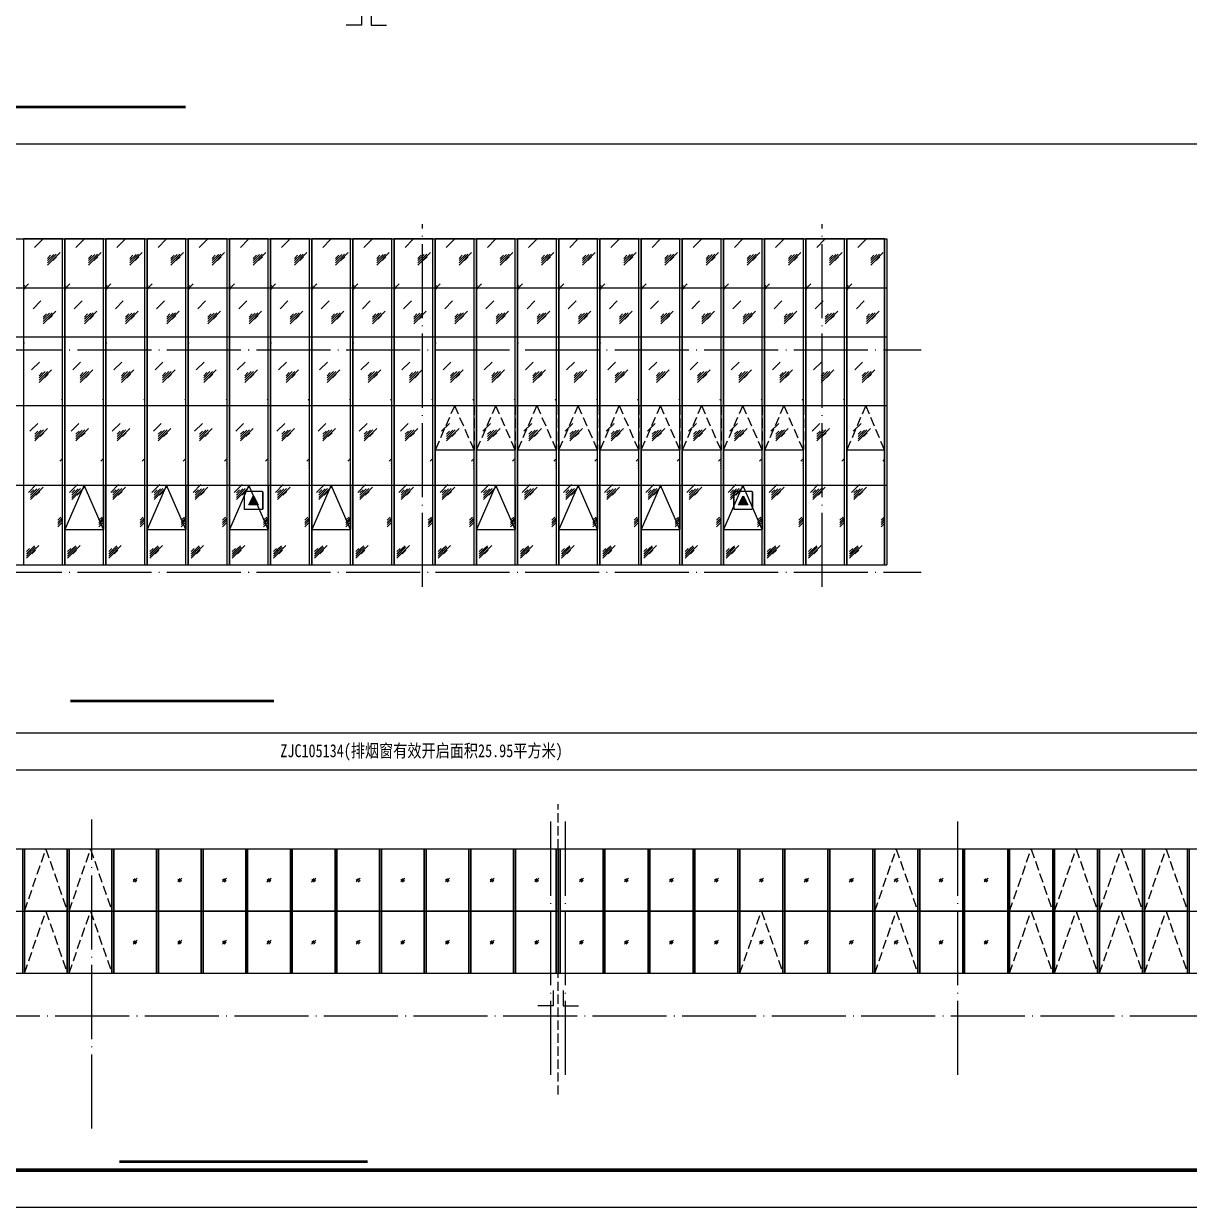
# Model space of a CAD drawing. Extents: x 6843040 to 15500510, y -6507076 to -4940511.
# Drawn here: x 7842275 to 7873773, y -6295105 to -6263137 of the extents above; entities that cross this region are included whole.
import ezdxf

# ---------------------------------------------------------------- set-up
doc = ezdxf.new("R2010")
doc.units = 0
doc.header["$LTSCALE"] = 1000
doc.header["$MEASUREMENT"] = 0
doc.linetypes.add('DASH', pattern=[0.35, 0.25, -0.1])
doc.linetypes.add('DOTE', pattern=[2.42, 2, -0.2, 0.02, -0.2])
for name, color, linetype in [('2-WALL-SOLID', 253, 'Continuous'), ('DIM_SYMB', 3, 'Continuous'), ('DOTE', 8, 'DOTE'), ('E_LINE_5', 8, 'Continuous'), ('E_LINE_6', 11, 'Continuous'), ('LT-开启扇', 8, 'Continuous'), ('LT-玻璃', 4, 'Continuous'), ('PUB_DIM', 3, 'Continuous'), ('PUB_HACTH', 8, 'Continuous'), ('PUB_HATCH', 8, 'Continuous'), ('PUB_TITLE', 4, 'Continuous'), ('TEXT', 7, 'Continuous'), ('WALL', 1, 'Continuous'), ('WINDOW', 4, 'Continuous')]:
    doc.layers.add(name, color=color, linetype=linetype)
doc.styles.add('-宋体', font='', dxfattribs={"width": 0.8})
doc.styles.get('-宋体').set_extended_font_data('SimSun')

# ---------------------------------------------------------------- blocks, each defined once
blk = doc.blocks.new('DSX')
at = {"layer": '2-WALL-SOLID'}
for p, q in [((503975789, 2501645805), (503975844, 2501645857)), ((503975790, 2501645829), (503975818, 2501645854)), ((503975813, 2501645805), (503975840, 2501645831))]:
    blk.add_line(p, q, dxfattribs=at)
blk = doc.blocks.new('消防救援标志')
at = {"layer": 'WALL'}
blk.add_hatch(color=256, dxfattribs=at).paths.add_polyline_path([(13378845, 1069457.5), (13377845, 1069457.5), (13378345, 1070457.5)])
for points in [[(13377445, 1070957.5), (13379245, 1070957.5, -0.41421356), (13379345, 1070857.5), (13379345, 1069057.5, -0.41421356), (13379245, 1068957.5), (13377445, 1068957.5, -0.41421356), (13377345, 1069057.5), (13377345, 1070857.5, -0.41421356)], [(13377445, 1070932.5), (13379245, 1070932.5, -0.41421356), (13379320, 1070857.5), (13379320, 1069057.5, -0.41421356), (13379245, 1068982.5), (13377445, 1068982.5, -0.41421356), (13377370, 1069057.5), (13377370, 1070857.5, -0.41421356)]]:
    blk.add_lwpolyline(points, format="xyb", close=True)
blk.add_lwpolyline([(13378845, 1069457.5), (13377845, 1069457.5), (13378345, 1070457.5)], close=True, dxfattribs=at)

msp = doc.modelspace()

# ---------------------------------------------------------------- hatches: boundary and pattern name
at = {"layer": 'PUB_HACTH'}
h = msp.add_hatch(dxfattribs=at)
h.set_pattern_fill('玻璃1', color=256, scale=150, style=0)
h.set_pattern_definition([(45, (35022.8, -24692.2), (-734.82537, 734.82537), [336, -864]), (45, (35166.8, -24632.2), (-734.82537, 734.82537), [144, -1056]), (45, (35022.8, -24632.2), (-734.82537, 734.82537), [240, -960]), (45, (35094.8, -24692.2), (806.10173, -806.10173), [300, -900]), (45, (35022.8, -24752.2), (-734.82537, 734.82537), [480, -720]), (45, (35022.8, -24572.2), (-734.82537, 734.82537), [120, -1080])])
h.paths.add_polyline_path([(7842275.5, -6277748.7), (7843322.7, -6277748.7), (7843322.7, -6268948.7), (7842275.5, -6268948.7)])
h = msp.add_hatch(dxfattribs=at)
h.set_pattern_fill('玻璃1', color=256, scale=150, style=0)
h.set_pattern_definition([(45, (36135.1, -24692.2), (-734.82537, 734.82537), [336, -864]), (45, (36279.1, -24632.2), (-734.82537, 734.82537), [144, -1056]), (45, (36135.1, -24632.2), (-734.82537, 734.82537), [240, -960]), (45, (36207.1, -24692.2), (806.10173, -806.10173), [300, -900]), (45, (36135.1, -24752.2), (-734.82537, 734.82537), [480, -720]), (45, (36135.1, -24572.2), (-734.82537, 734.82537), [120, -1080])])
h.paths.add_polyline_path([(7843387.7, -6277748.7), (7844435, -6277748.7), (7844435, -6268948.7), (7843387.7, -6268948.7)])
h = msp.add_hatch(dxfattribs=at)
h.set_pattern_fill('玻璃1', color=256, scale=150, style=0)
h.set_pattern_definition([(45, (37247.3, -24692.2), (-734.82537, 734.82537), [336, -864]), (45, (37391.3, -24632.2), (-734.82537, 734.82537), [144, -1056]), (45, (37247.3, -24632.2), (-734.82537, 734.82537), [240, -960]), (45, (37319.3, -24692.2), (806.10173, -806.10173), [300, -900]), (45, (37247.3, -24752.2), (-734.82537, 734.82537), [480, -720]), (45, (37247.3, -24572.2), (-734.82537, 734.82537), [120, -1080])])
h.paths.add_polyline_path([(7844500, -6277748.7), (7845547.2, -6277748.7), (7845547.2, -6268948.7), (7844500, -6268948.7)])
h = msp.add_hatch(dxfattribs=at)
h.set_pattern_fill('玻璃1', color=256, scale=150, style=0)
h.set_pattern_definition([(45, (38359.6, -24692.2), (-734.82537, 734.82537), [336, -864]), (45, (38503.6, -24632.2), (-734.82537, 734.82537), [144, -1056]), (45, (38359.6, -24632.2), (-734.82537, 734.82537), [240, -960]), (45, (38431.6, -24692.2), (806.10173, -806.10173), [300, -900]), (45, (38359.6, -24752.2), (-734.82537, 734.82537), [480, -720]), (45, (38359.6, -24572.2), (-734.82537, 734.82537), [120, -1080])])
h.paths.add_polyline_path([(7845612.2, -6277748.7), (7846659.5, -6277748.7), (7846659.5, -6268948.7), (7845612.2, -6268948.7)])
h = msp.add_hatch(dxfattribs=at)
h.set_pattern_fill('玻璃1', color=256, scale=150, style=0)
h.set_pattern_definition([(45, (39471.8, -24692.2), (-734.82537, 734.82537), [336, -864]), (45, (39615.8, -24632.2), (-734.82537, 734.82537), [144, -1056]), (45, (39471.8, -24632.2), (-734.82537, 734.82537), [240, -960]), (45, (39543.8, -24692.2), (806.10173, -806.10173), [300, -900]), (45, (39471.8, -24752.2), (-734.82537, 734.82537), [480, -720]), (45, (39471.8, -24572.2), (-734.82537, 734.82537), [120, -1080])])
h.paths.add_polyline_path([(7846724.5, -6277748.7), (7847771.7, -6277748.7), (7847771.7, -6268948.7), (7846724.5, -6268948.7)])
h = msp.add_hatch(dxfattribs=at)
h.set_pattern_fill('玻璃1', color=256, scale=150, style=0)
h.set_pattern_definition([(45, (40584.1, -24692.2), (-734.82537, 734.82537), [336, -864]), (45, (40728.1, -24632.2), (-734.82537, 734.82537), [144, -1056]), (45, (40584.1, -24632.2), (-734.82537, 734.82537), [240, -960]), (45, (40656.1, -24692.2), (806.10173, -806.10173), [300, -900]), (45, (40584.1, -24752.2), (-734.82537, 734.82537), [480, -720]), (45, (40584.1, -24572.2), (-734.82537, 734.82537), [120, -1080])])
h.paths.add_polyline_path([(7847836.7, -6277748.7), (7848884, -6277748.7), (7848884, -6268948.7), (7847836.7, -6268948.7)])
h = msp.add_hatch(dxfattribs=at)
h.set_pattern_fill('玻璃1', color=256, scale=150, style=0)
h.set_pattern_definition([(45, (41696.3, -24692.2), (-734.82537, 734.82537), [336, -864]), (45, (41840.3, -24632.2), (-734.82537, 734.82537), [144, -1056]), (45, (41696.3, -24632.2), (-734.82537, 734.82537), [240, -960]), (45, (41768.3, -24692.2), (806.10173, -806.10173), [300, -900]), (45, (41696.3, -24752.2), (-734.82537, 734.82537), [480, -720]), (45, (41696.3, -24572.2), (-734.82537, 734.82537), [120, -1080])])
h.paths.add_polyline_path([(7848949, -6277748.7), (7849996.2, -6277748.7), (7849996.2, -6268948.7), (7848949, -6268948.7)])
h = msp.add_hatch(dxfattribs=at)
h.set_pattern_fill('玻璃1', color=256, scale=150, style=0)
h.set_pattern_definition([(45, (42808.6, -24692.2), (-734.82537, 734.82537), [336, -864]), (45, (42952.6, -24632.2), (-734.82537, 734.82537), [144, -1056]), (45, (42808.6, -24632.2), (-734.82537, 734.82537), [240, -960]), (45, (42880.6, -24692.2), (806.10173, -806.10173), [300, -900]), (45, (42808.6, -24752.2), (-734.82537, 734.82537), [480, -720]), (45, (42808.6, -24572.2), (-734.82537, 734.82537), [120, -1080])])
h.paths.add_polyline_path([(7850061.2, -6277748.7), (7851108.5, -6277748.7), (7851108.5, -6268948.7), (7850061.2, -6268948.7)])
h = msp.add_hatch(dxfattribs=at)
h.set_pattern_fill('玻璃1', color=256, scale=150, style=0)
h.set_pattern_definition([(45, (43920.8, -24692.2), (-734.82537, 734.82537), [336, -864]), (45, (44064.8, -24632.2), (-734.82537, 734.82537), [144, -1056]), (45, (43920.8, -24632.2), (-734.82537, 734.82537), [240, -960]), (45, (43992.8, -24692.2), (806.10173, -806.10173), [300, -900]), (45, (43920.8, -24752.2), (-734.82537, 734.82537), [480, -720]), (45, (43920.8, -24572.2), (-734.82537, 734.82537), [120, -1080])])
h.paths.add_polyline_path([(7851173.5, -6277748.7), (7852220.7, -6277748.7), (7852220.7, -6268948.7), (7851173.5, -6268948.7)])
h = msp.add_hatch(dxfattribs=at)
h.set_pattern_fill('玻璃1', color=256, scale=150, style=0)
h.set_pattern_definition([(45, (45033.1, -24692.2), (-734.82537, 734.82537), [336, -864]), (45, (45177.1, -24632.2), (-734.82537, 734.82537), [144, -1056]), (45, (45033.1, -24632.2), (-734.82537, 734.82537), [240, -960]), (45, (45105.1, -24692.2), (806.10173, -806.10173), [300, -900]), (45, (45033.1, -24752.2), (-734.82537, 734.82537), [480, -720]), (45, (45033.1, -24572.2), (-734.82537, 734.82537), [120, -1080])])
h.paths.add_polyline_path([(7852285.7, -6277748.7), (7853333, -6277748.7), (7853333, -6268948.7), (7852285.7, -6268948.7)])
h = msp.add_hatch(dxfattribs=at)
h.set_pattern_fill('玻璃1', color=256, scale=150, style=0)
h.set_pattern_definition([(45, (46145.3, -24692.2), (-734.82537, 734.82537), [336, -864]), (45, (46289.3, -24632.2), (-734.82537, 734.82537), [144, -1056]), (45, (46145.3, -24632.2), (-734.82537, 734.82537), [240, -960]), (45, (46217.3, -24692.2), (806.10173, -806.10173), [300, -900]), (45, (46145.3, -24752.2), (-734.82537, 734.82537), [480, -720]), (45, (46145.3, -24572.2), (-734.82537, 734.82537), [120, -1080])])
h.paths.add_polyline_path([(7853398, -6277748.7), (7854445.2, -6277748.7), (7854445.2, -6268948.7), (7853398, -6268948.7)])
h = msp.add_hatch(dxfattribs=at)
h.set_pattern_fill('玻璃1', color=256, scale=150, style=0)
h.set_pattern_definition([(45, (47257.6, -24692.2), (-734.82537, 734.82537), [336, -864]), (45, (47401.6, -24632.2), (-734.82537, 734.82537), [144, -1056]), (45, (47257.6, -24632.2), (-734.82537, 734.82537), [240, -960]), (45, (47329.6, -24692.2), (806.10173, -806.10173), [300, -900]), (45, (47257.6, -24752.2), (-734.82537, 734.82537), [480, -720]), (45, (47257.6, -24572.2), (-734.82537, 734.82537), [120, -1080])])
h.paths.add_polyline_path([(7854510.2, -6277748.7), (7855557.5, -6277748.7), (7855557.5, -6268948.7), (7854510.2, -6268948.7)])
h = msp.add_hatch(dxfattribs=at)
h.set_pattern_fill('玻璃1', color=256, scale=150, style=0)
h.set_pattern_definition([(45, (48369.8, -24692.2), (-734.82537, 734.82537), [336, -864]), (45, (48513.8, -24632.2), (-734.82537, 734.82537), [144, -1056]), (45, (48369.8, -24632.2), (-734.82537, 734.82537), [240, -960]), (45, (48441.8, -24692.2), (806.10173, -806.10173), [300, -900]), (45, (48369.8, -24752.2), (-734.82537, 734.82537), [480, -720]), (45, (48369.8, -24572.2), (-734.82537, 734.82537), [120, -1080])])
h.paths.add_polyline_path([(7855622.5, -6277748.7), (7856669.7, -6277748.7), (7856669.7, -6268948.7), (7855622.5, -6268948.7)])
h = msp.add_hatch(dxfattribs=at)
h.set_pattern_fill('玻璃1', color=256, scale=150, style=0)
h.set_pattern_definition([(45, (49482.1, -24692.2), (-734.82537, 734.82537), [336, -864]), (45, (49626.1, -24632.2), (-734.82537, 734.82537), [144, -1056]), (45, (49482.1, -24632.2), (-734.82537, 734.82537), [240, -960]), (45, (49554.1, -24692.2), (806.10173, -806.10173), [300, -900]), (45, (49482.1, -24752.2), (-734.82537, 734.82537), [480, -720]), (45, (49482.1, -24572.2), (-734.82537, 734.82537), [120, -1080])])
h.paths.add_polyline_path([(7856734.7, -6277748.7), (7857782, -6277748.7), (7857782, -6268948.7), (7856734.7, -6268948.7)])
h = msp.add_hatch(dxfattribs=at)
h.set_pattern_fill('玻璃1', color=256, scale=150, style=0)
h.set_pattern_definition([(45, (50594.3, -24692.2), (-734.82537, 734.82537), [336, -864]), (45, (50738.3, -24632.2), (-734.82537, 734.82537), [144, -1056]), (45, (50594.3, -24632.2), (-734.82537, 734.82537), [240, -960]), (45, (50666.3, -24692.2), (806.10173, -806.10173), [300, -900]), (45, (50594.3, -24752.2), (-734.82537, 734.82537), [480, -720]), (45, (50594.3, -24572.2), (-734.82537, 734.82537), [120, -1080])])
h.paths.add_polyline_path([(7857847, -6277748.7), (7858894.2, -6277748.7), (7858894.2, -6268948.7), (7857847, -6268948.7)])
h = msp.add_hatch(dxfattribs=at)
h.set_pattern_fill('玻璃1', color=256, scale=150, style=0)
h.set_pattern_definition([(45, (51706.6, -24692.2), (-734.82537, 734.82537), [336, -864]), (45, (51850.6, -24632.2), (-734.82537, 734.82537), [144, -1056]), (45, (51706.6, -24632.2), (-734.82537, 734.82537), [240, -960]), (45, (51778.6, -24692.2), (806.10173, -806.10173), [300, -900]), (45, (51706.6, -24752.2), (-734.82537, 734.82537), [480, -720]), (45, (51706.6, -24572.2), (-734.82537, 734.82537), [120, -1080])])
h.paths.add_polyline_path([(7858959.2, -6277748.7), (7860006.5, -6277748.7), (7860006.5, -6268948.7), (7858959.2, -6268948.7)])
h = msp.add_hatch(dxfattribs=at)
h.set_pattern_fill('玻璃1', color=256, scale=150, style=0)
h.set_pattern_definition([(45, (52818.8, -24692.2), (-734.82537, 734.82537), [336, -864]), (45, (52962.8, -24632.2), (-734.82537, 734.82537), [144, -1056]), (45, (52818.8, -24632.2), (-734.82537, 734.82537), [240, -960]), (45, (52890.8, -24692.2), (806.10173, -806.10173), [300, -900]), (45, (52818.8, -24752.2), (-734.82537, 734.82537), [480, -720]), (45, (52818.8, -24572.2), (-734.82537, 734.82537), [120, -1080])])
h.paths.add_polyline_path([(7860071.5, -6277748.7), (7861118.7, -6277748.7), (7861118.7, -6268948.7), (7860071.5, -6268948.7)])
h = msp.add_hatch(dxfattribs=at)
h.set_pattern_fill('玻璃1', color=256, scale=150, style=0)
h.set_pattern_definition([(45, (53931.1, -24692.2), (-734.82537, 734.82537), [336, -864]), (45, (54075.1, -24632.2), (-734.82537, 734.82537), [144, -1056]), (45, (53931.1, -24632.2), (-734.82537, 734.82537), [240, -960]), (45, (54003.1, -24692.2), (806.10173, -806.10173), [300, -900]), (45, (53931.1, -24752.2), (-734.82537, 734.82537), [480, -720]), (45, (53931.1, -24572.2), (-734.82537, 734.82537), [120, -1080])])
h.paths.add_polyline_path([(7861183.7, -6277748.7), (7862231, -6277748.7), (7862231, -6268948.7), (7861183.7, -6268948.7)])
h = msp.add_hatch(dxfattribs=at)
h.set_pattern_fill('玻璃1', color=256, scale=150, style=0)
h.set_pattern_definition([(45, (55043.3, -24692.2), (-734.82537, 734.82537), [336, -864]), (45, (55187.3, -24632.2), (-734.82537, 734.82537), [144, -1056]), (45, (55043.3, -24632.2), (-734.82537, 734.82537), [240, -960]), (45, (55115.3, -24692.2), (806.10173, -806.10173), [300, -900]), (45, (55043.3, -24752.2), (-734.82537, 734.82537), [480, -720]), (45, (55043.3, -24572.2), (-734.82537, 734.82537), [120, -1080])])
h.paths.add_polyline_path([(7862296, -6277748.7), (7863343.2, -6277748.7), (7863343.2, -6268948.7), (7862296, -6268948.7)])
h = msp.add_hatch(dxfattribs=at)
h.set_pattern_fill('玻璃1', color=256, scale=150, style=0)
h.set_pattern_definition([(45, (56155.6, -24692.2), (-734.82537, 734.82537), [336, -864]), (45, (56299.6, -24632.2), (-734.82537, 734.82537), [144, -1056]), (45, (56155.6, -24632.2), (-734.82537, 734.82537), [240, -960]), (45, (56227.6, -24692.2), (806.10173, -806.10173), [300, -900]), (45, (56155.6, -24752.2), (-734.82537, 734.82537), [480, -720]), (45, (56155.6, -24572.2), (-734.82537, 734.82537), [120, -1080])])
h.paths.add_polyline_path([(7863408.2, -6277748.7), (7864455.5, -6277748.7), (7864455.5, -6268948.7), (7863408.2, -6268948.7)])
h = msp.add_hatch(dxfattribs=at)
h.set_pattern_fill('玻璃1', color=256, scale=150, style=0)
h.set_pattern_definition([(45, (57267.8, -24692.2), (-734.82537, 734.82537), [336, -864]), (45, (57411.8, -24632.2), (-734.82537, 734.82537), [144, -1056]), (45, (57267.8, -24632.2), (-734.82537, 734.82537), [240, -960]), (45, (57339.8, -24692.2), (806.10173, -806.10173), [300, -900]), (45, (57267.8, -24752.2), (-734.82537, 734.82537), [480, -720]), (45, (57267.8, -24572.2), (-734.82537, 734.82537), [120, -1080])])
h.paths.add_polyline_path([(7864520.5, -6277748.7), (7865535.2, -6277748.7), (7865535.2, -6268948.7), (7864520.5, -6268948.7)])

# ---------------------------------------------------------------- linework, layer by layer
at = {"layer": 'DIM_SYMB', "const_width": 70}
for points in [[(7841152.8, -6265388.8), (7846651.8, -6265388.8)], [(7843537.7, -6281427.5), (7849036.7, -6281427.5)], [(7844857.2, -6293869.3), (7851573, -6293869.3)]]:
    msp.add_lwpolyline(points, dxfattribs=at)
at = {"layer": 'DOTE'}
for p, q in [((7853050.2, -6278348.7), (7853050.2, -6268548.7)), ((7863850.2, -6278348.7), (7863850.2, -6268548.7)), ((7819525.9, -6271948.7), (7866522.9, -6271948.7)), ((7819525.9, -6277948.7), (7866522.9, -6277948.7)), ((7844118.1, -6292978.8), (7844118.1, -6284628.8)), ((7856518.1, -6291528.8), (7856518.1, -6284628.8)), ((7856918.1, -6291528.8), (7856918.1, -6284628.8)), ((7867518.1, -6291528.8), (7867518.1, -6284628.8)), ((7799568.1, -6289928.8), (7910218.1, -6289928.8))]:
    msp.add_line(p, q, dxfattribs=at)
at = {"layer": 'E_LINE_5', "linetype": 'DASH', "ltscale": 1000}
for points in [[(7844435, -6275598.7), (7844435, -6276798.7), (7843911.3, -6275598.7), (7843387.7, -6276798.7), (7843387.7, -6275598.7)], [(7846659.5, -6275598.7), (7846659.5, -6276798.7), (7846135.8, -6275598.7), (7845612.2, -6276798.7), (7845612.2, -6275598.7)], [(7848884, -6275598.7), (7848884, -6276798.7), (7848360.3, -6275598.7), (7847836.7, -6276798.7), (7847836.7, -6275598.7)], [(7851108.5, -6275598.7), (7851108.5, -6276798.7), (7850584.8, -6275598.7), (7850061.2, -6276798.7), (7850061.2, -6275598.7)], [(7855557.5, -6275598.7), (7855557.5, -6276798.7), (7855033.8, -6275598.7), (7854510.2, -6276798.7), (7854510.2, -6275598.7)], [(7857782, -6275598.7), (7857782, -6276798.7), (7857258.3, -6275598.7), (7856734.7, -6276798.7), (7856734.7, -6275598.7)], [(7860006.5, -6275598.7), (7860006.5, -6276798.7), (7859482.8, -6275598.7), (7858959.2, -6276798.7), (7858959.2, -6275598.7)], [(7862231, -6275598.7), (7862231, -6276798.7), (7861707.3, -6275598.7), (7861183.7, -6276798.7), (7861183.7, -6275598.7)]]:
    msp.add_lwpolyline(points, close=True, dxfattribs=at)
for points in [[(7843387.7, -6276798.7), (7844435, -6276798.7)], [(7845612.2, -6276798.7), (7846659.5, -6276798.7)], [(7847836.7, -6276798.7), (7848884, -6276798.7)], [(7850061.2, -6276798.7), (7851108.5, -6276798.7)], [(7854510.2, -6276798.7), (7855557.5, -6276798.7)], [(7856734.7, -6276798.7), (7857782, -6276798.7)], [(7858959.2, -6276798.7), (7860006.5, -6276798.7)], [(7861183.7, -6276798.7), (7862231, -6276798.7)]]:
    msp.add_lwpolyline(points, dxfattribs=at)
at = {"layer": 'E_LINE_6'}
for points in [[(7842298.3, -6285428.8), (7842248.3, -6285428.8), (7842248.3, -6288778.8), (7842298.3, -6288778.8)], [(7843504.1, -6285428.8), (7843454.1, -6285428.8), (7843454.1, -6288778.8), (7843504.1, -6288778.8)], [(7844709.9, -6285428.8), (7844659.9, -6285428.8), (7844659.9, -6288778.8), (7844709.9, -6288778.8)], [(7845915.8, -6285428.8), (7845865.8, -6285428.8), (7845865.8, -6288778.8), (7845915.8, -6288778.8)], [(7847121.6, -6285428.8), (7847071.6, -6285428.8), (7847071.6, -6288778.8), (7847121.6, -6288778.8)], [(7848327.4, -6285428.8), (7848277.4, -6285428.8), (7848277.4, -6288778.8), (7848327.4, -6288778.8)], [(7849533.2, -6285428.8), (7849483.2, -6285428.8), (7849483.2, -6288778.8), (7849533.2, -6288778.8)], [(7850739, -6285428.8), (7850689, -6285428.8), (7850689, -6288778.8), (7850739, -6288778.8)], [(7851944.8, -6285428.8), (7851894.8, -6285428.8), (7851894.8, -6288778.8), (7851944.8, -6288778.8)], [(7853150.6, -6285428.8), (7853100.6, -6285428.8), (7853100.6, -6288778.8), (7853150.6, -6288778.8)], [(7854356.5, -6285428.8), (7854306.5, -6285428.8), (7854306.5, -6288778.8), (7854356.5, -6288778.8)], [(7855562.3, -6285428.8), (7855512.3, -6285428.8), (7855512.3, -6288778.8), (7855562.3, -6288778.8)], [(7856718.1, -6285428.8), (7856668.1, -6285428.8), (7856668.1, -6288778.8), (7856718.1, -6288778.8)], [(7856768.1, -6285428.8), (7856718.1, -6285428.8), (7856718.1, -6288778.8), (7856768.1, -6288778.8)], [(7856768.1, -6285428.8), (7856718.1, -6285428.8), (7856718.1, -6288778.8), (7856768.1, -6288778.8)], [(7857982.9, -6285428.8), (7857932.9, -6285428.8), (7857932.9, -6288778.8), (7857982.9, -6288778.8)], [(7859197.6, -6285428.8), (7859147.6, -6285428.8), (7859147.6, -6288778.8), (7859197.6, -6288778.8)], [(7860412.4, -6285428.8), (7860362.4, -6285428.8), (7860362.4, -6288778.8), (7860412.4, -6288778.8)], [(7861627.2, -6285428.8), (7861577.2, -6285428.8), (7861577.2, -6288778.8), (7861627.2, -6288778.8)], [(7862841.9, -6285428.8), (7862791.9, -6285428.8), (7862791.9, -6288778.8), (7862841.9, -6288778.8)], [(7864056.7, -6285428.8), (7864006.7, -6285428.8), (7864006.7, -6288778.8), (7864056.7, -6288778.8)], [(7865271.5, -6285428.8), (7865221.5, -6285428.8), (7865221.5, -6288778.8), (7865271.5, -6288778.8)], [(7866486.3, -6285428.8), (7866436.3, -6285428.8), (7866436.3, -6288778.8), (7866486.3, -6288778.8)], [(7867701, -6285428.8), (7867651, -6285428.8), (7867651, -6288778.8), (7867701, -6288778.8)], [(7868915.8, -6285428.8), (7868865.8, -6285428.8), (7868865.8, -6288778.8), (7868915.8, -6288778.8)], [(7870130.6, -6285428.8), (7870080.6, -6285428.8), (7870080.6, -6288778.8), (7870130.6, -6288778.8)], [(7871345.4, -6285428.8), (7871295.4, -6285428.8), (7871295.4, -6288778.8), (7871345.4, -6288778.8)], [(7872560.1, -6285428.8), (7872510.1, -6285428.8), (7872510.1, -6288778.8), (7872560.1, -6288778.8)], [(7873774.9, -6285428.8), (7873724.9, -6285428.8), (7873724.9, -6288778.8), (7873774.9, -6288778.8)]]:
    msp.add_lwpolyline(points, close=True, dxfattribs=at)
at = {"layer": 'LT-开启扇', "ltscale": 1000}
for points in [[(7853398, -6274648.7), (7854445.2, -6274648.7)], [(7854510.2, -6274648.7), (7855557.5, -6274648.7)], [(7855622.5, -6274648.7), (7856669.7, -6274648.7)], [(7856734.7, -6274648.7), (7857782, -6274648.7)], [(7857847, -6274648.7), (7858894.2, -6274648.7)], [(7858959.2, -6274648.7), (7860006.5, -6274648.7)], [(7860071.5, -6274648.7), (7861118.7, -6274648.7)], [(7861183.7, -6274648.7), (7862231, -6274648.7)], [(7862296, -6274648.7), (7863343.2, -6274648.7)], [(7864520.5, -6274648.7), (7865535.2, -6274648.7)]]:
    msp.add_lwpolyline(points, dxfattribs=at)
at = {"layer": 'LT-玻璃', "ltscale": 1000}
for p, q in [((7820775.2, -6268948.7), (7865600.2, -6268948.7)), ((7843322.7, -6277748.7), (7843322.7, -6268948.7)), ((7843387.7, -6277748.7), (7843387.7, -6268948.7)), ((7844435, -6277748.7), (7844435, -6268948.7)), ((7844500, -6277748.7), (7844500, -6268948.7)), ((7845547.2, -6277748.7), (7845547.2, -6268948.7)), ((7845612.2, -6277748.7), (7845612.2, -6268948.7)), ((7846659.5, -6277748.7), (7846659.5, -6268948.7)), ((7846724.5, -6277748.7), (7846724.5, -6268948.7)), ((7847771.7, -6277748.7), (7847771.7, -6268948.7)), ((7847836.7, -6277748.7), (7847836.7, -6268948.7)), ((7848884, -6277748.7), (7848884, -6268948.7)), ((7848949, -6277748.7), (7848949, -6268948.7)), ((7849996.2, -6277748.7), (7849996.2, -6268948.7)), ((7850061.2, -6277748.7), (7850061.2, -6268948.7)), ((7851108.5, -6277748.7), (7851108.5, -6268948.7)), ((7851173.5, -6277748.7), (7851173.5, -6268948.7)), ((7852220.7, -6277748.7), (7852220.7, -6268948.7)), ((7852285.7, -6277748.7), (7852285.7, -6268948.7)), ((7853333, -6277748.7), (7853333, -6268948.7)), ((7853398, -6277748.7), (7853398, -6268948.7)), ((7854445.2, -6277748.7), (7854445.2, -6268948.7)), ((7854510.2, -6277748.7), (7854510.2, -6268948.7)), ((7855557.5, -6277748.7), (7855557.5, -6268948.7)), ((7855622.5, -6277748.7), (7855622.5, -6268948.7)), ((7856669.7, -6277748.7), (7856669.7, -6268948.7)), ((7856734.7, -6277748.7), (7856734.7, -6268948.7)), ((7857782, -6277748.7), (7857782, -6268948.7)), ((7857847, -6277748.7), (7857847, -6268948.7)), ((7858894.2, -6277748.7), (7858894.2, -6268948.7)), ((7858959.2, -6277748.7), (7858959.2, -6268948.7)), ((7860006.5, -6277748.7), (7860006.5, -6268948.7)), ((7860071.5, -6277748.7), (7860071.5, -6268948.7)), ((7861118.7, -6277748.7), (7861118.7, -6268948.7)), ((7861183.7, -6277748.7), (7861183.7, -6268948.7)), ((7862231, -6277748.7), (7862231, -6268948.7)), ((7862296, -6277748.7), (7862296, -6268948.7)), ((7863343.2, -6277748.7), (7863343.2, -6268948.7)), ((7863408.2, -6277748.7), (7863408.2, -6268948.7)), ((7864455.5, -6277748.7), (7864455.5, -6268948.7)), ((7864520.5, -6277748.7), (7864520.5, -6268948.7)), ((7865535.2, -6268948.7), (7865535.2, -6277748.7)), ((7865600.2, -6268948.7), (7865600.2, -6277748.7)), ((7820775.2, -6270273.7), (7865600.2, -6270273.7)), ((7820775.2, -6271598.7), (7865600.2, -6271598.7)), ((7820775.2, -6273448.7), (7865600.2, -6273448.7)), ((7832200.2, -6275598.7), (7865600.2, -6275598.7)), ((7832200.2, -6277748.7), (7865600.2, -6277748.7))]:
    msp.add_line(p, q, dxfattribs=at)
at = {"layer": 'PUB_DIM'}
for points in [[(7851404.2, -6262763.3), (7851404.2, -6263177.9), (7850989.6, -6263177.9)], [(7851667.9, -6262763.3), (7851667.9, -6263177.9), (7852082.4, -6263177.9)], [(7856586.2, -6289245.6), (7856586.2, -6289660.2), (7856171.7, -6289660.2)], [(7856849.9, -6289245.6), (7856849.9, -6289660.2), (7857264.5, -6289660.2)]]:
    msp.add_lwpolyline(points, dxfattribs=at)
at = {"layer": 'PUB_DIM', "linetype": 'DASH'}
msp.add_lwpolyline([(7856718.1, -6292060.3), (7856718.1, -6284219)], dxfattribs=at)
at = {"layer": 'PUB_HACTH'}
for points in [[(7842275.5, -6277748.7), (7843322.7, -6277748.7), (7843322.7, -6268948.7), (7842275.5, -6268948.7)], [(7843387.7, -6277748.7), (7844435, -6277748.7), (7844435, -6268948.7), (7843387.7, -6268948.7)], [(7844500, -6277748.7), (7845547.2, -6277748.7), (7845547.2, -6268948.7), (7844500, -6268948.7)], [(7845612.2, -6277748.7), (7846659.5, -6277748.7), (7846659.5, -6268948.7), (7845612.2, -6268948.7)], [(7846724.5, -6277748.7), (7847771.7, -6277748.7), (7847771.7, -6268948.7), (7846724.5, -6268948.7)], [(7847836.7, -6277748.7), (7848884, -6277748.7), (7848884, -6268948.7), (7847836.7, -6268948.7)], [(7848949, -6277748.7), (7849996.2, -6277748.7), (7849996.2, -6268948.7), (7848949, -6268948.7)], [(7850061.2, -6277748.7), (7851108.5, -6277748.7), (7851108.5, -6268948.7), (7850061.2, -6268948.7)], [(7851173.5, -6277748.7), (7852220.7, -6277748.7), (7852220.7, -6268948.7), (7851173.5, -6268948.7)], [(7852285.7, -6277748.7), (7853333, -6277748.7), (7853333, -6268948.7), (7852285.7, -6268948.7)], [(7853398, -6277748.7), (7854445.2, -6277748.7), (7854445.2, -6268948.7), (7853398, -6268948.7)], [(7854510.2, -6277748.7), (7855557.5, -6277748.7), (7855557.5, -6268948.7), (7854510.2, -6268948.7)], [(7855622.5, -6277748.7), (7856669.7, -6277748.7), (7856669.7, -6268948.7), (7855622.5, -6268948.7)], [(7856734.7, -6277748.7), (7857782, -6277748.7), (7857782, -6268948.7), (7856734.7, -6268948.7)], [(7857847, -6277748.7), (7858894.2, -6277748.7), (7858894.2, -6268948.7), (7857847, -6268948.7)], [(7858959.2, -6277748.7), (7860006.5, -6277748.7), (7860006.5, -6268948.7), (7858959.2, -6268948.7)], [(7860071.5, -6277748.7), (7861118.7, -6277748.7), (7861118.7, -6268948.7), (7860071.5, -6268948.7)], [(7861183.7, -6277748.7), (7862231, -6277748.7), (7862231, -6268948.7), (7861183.7, -6268948.7)], [(7862296, -6277748.7), (7863343.2, -6277748.7), (7863343.2, -6268948.7), (7862296, -6268948.7)], [(7863408.2, -6277748.7), (7864455.5, -6277748.7), (7864455.5, -6268948.7), (7863408.2, -6268948.7)], [(7864520.5, -6277748.7), (7865535.2, -6277748.7), (7865535.2, -6268948.7), (7864520.5, -6268948.7)]]:
    msp.add_lwpolyline(points, close=True, dxfattribs=at)
at = {"layer": 'PUB_TITLE'}
msp.add_lwpolyline([(7787280.7, -6295104.7), (7935880.7, -6295104.7), (7935880.7, -6211004.7), (7787280.7, -6211004.7)], close=True, dxfattribs=at)
at = {"layer": 'PUB_TITLE', "const_width": 100}
msp.add_lwpolyline([(7789780.7, -6294104.7), (7934880.7, -6294104.7), (7934880.7, -6212004.7), (7789780.7, -6212004.7)], close=True, dxfattribs=at)
at = {"layer": 'PUB_TITLE'}
for points in [[(7927880.7, -6266390.5), (7789780.7, -6266390.5)], [(7927880.7, -6282300.7), (7789780.7, -6282300.7)], [(7927880.7, -6283300.7), (7789780.7, -6283300.7)]]:
    msp.add_lwpolyline(points, dxfattribs=at)
at = {"layer": 'WINDOW', "color": 8, "linetype": 'DASH'}
for points in [[(7854445.2, -6273448.7), (7854445.2, -6274648.7), (7853921.6, -6273448.7), (7853398, -6274648.7), (7853398, -6273448.7)], [(7855557.5, -6273448.7), (7855557.5, -6274648.7), (7855033.8, -6273448.7), (7854510.2, -6274648.7), (7854510.2, -6273448.7)], [(7856669.7, -6273448.7), (7856669.7, -6274648.7), (7856146.1, -6273448.7), (7855622.5, -6274648.7), (7855622.5, -6273448.7)], [(7857782, -6273448.7), (7857782, -6274648.7), (7857258.3, -6273448.7), (7856734.7, -6274648.7), (7856734.7, -6273448.7)], [(7858894.2, -6273448.7), (7858894.2, -6274648.7), (7858370.6, -6273448.7), (7857847, -6274648.7), (7857847, -6273448.7)], [(7860006.5, -6273448.7), (7860006.5, -6274648.7), (7859482.8, -6273448.7), (7858959.2, -6274648.7), (7858959.2, -6273448.7)], [(7861118.7, -6273448.7), (7861118.7, -6274648.7), (7860595.1, -6273448.7), (7860071.5, -6274648.7), (7860071.5, -6273448.7)], [(7862231, -6273448.7), (7862231, -6274648.7), (7861707.3, -6273448.7), (7861183.7, -6274648.7), (7861183.7, -6273448.7)], [(7863343.2, -6273448.7), (7863343.2, -6274648.7), (7862819.6, -6273448.7), (7862296, -6274648.7), (7862296, -6273448.7)], [(7865535.2, -6273448.7), (7865535.2, -6274648.7), (7865027.8, -6273448.7), (7864520.5, -6274648.7), (7864520.5, -6273448.7)]]:
    msp.add_lwpolyline(points, close=True, dxfattribs=at)
at = {"layer": 'WINDOW'}
for points in [[(7910218.1, -6285428.8), (7804868.1, -6285428.8)], [(7856768.1, -6288778.8), (7856768.1, -6285428.8)], [(7870130.6, -6288778.8), (7870130.6, -6285428.8)], [(7804868.1, -6287103.8), (7856718.1, -6287103.8)], [(7856768.1, -6287103.8), (7910218.1, -6287103.8)], [(7804868.1, -6288778.8), (7910218.1, -6288778.8)]]:
    msp.add_lwpolyline(points, dxfattribs=at)
for points in [[(7842298.3, -6287103.8), (7843454.1, -6287103.8), (7843454.1, -6285428.8), (7842298.3, -6285428.8)], [(7843504.1, -6287103.8), (7844659.9, -6287103.8), (7844659.9, -6285428.8), (7843504.1, -6285428.8)], [(7844709.9, -6287103.8), (7845865.8, -6287103.8), (7845865.8, -6285428.8), (7844709.9, -6285428.8)], [(7845915.8, -6287103.8), (7847071.6, -6287103.8), (7847071.6, -6285428.8), (7845915.8, -6285428.8)], [(7847121.6, -6287103.8), (7848277.4, -6287103.8), (7848277.4, -6285428.8), (7847121.6, -6285428.8)], [(7848327.4, -6287103.8), (7849483.2, -6287103.8), (7849483.2, -6285428.8), (7848327.4, -6285428.8)], [(7849533.2, -6287103.8), (7850689, -6287103.8), (7850689, -6285428.8), (7849533.2, -6285428.8)], [(7850739, -6287103.8), (7851894.8, -6287103.8), (7851894.8, -6285428.8), (7850739, -6285428.8)], [(7851944.8, -6287103.8), (7853100.6, -6287103.8), (7853100.6, -6285428.8), (7851944.8, -6285428.8)], [(7853150.6, -6287103.8), (7854306.5, -6287103.8), (7854306.5, -6285428.8), (7853150.6, -6285428.8)], [(7854356.5, -6287103.8), (7855512.3, -6287103.8), (7855512.3, -6285428.8), (7854356.5, -6285428.8)], [(7855562.3, -6287103.8), (7856668.1, -6287103.8), (7856668.1, -6285428.8), (7855562.3, -6285428.8)], [(7856768.1, -6287103.8), (7857932.9, -6287103.8), (7857932.9, -6285428.8), (7856768.1, -6285428.8)], [(7857982.9, -6287103.8), (7859147.6, -6287103.8), (7859147.6, -6285428.8), (7857982.9, -6285428.8)], [(7859197.6, -6287103.8), (7860362.4, -6287103.8), (7860362.4, -6285428.8), (7859197.6, -6285428.8)], [(7860412.4, -6287103.8), (7861577.2, -6287103.8), (7861577.2, -6285428.8), (7860412.4, -6285428.8)], [(7861627.2, -6287103.8), (7862791.9, -6287103.8), (7862791.9, -6285428.8), (7861627.2, -6285428.8)], [(7862841.9, -6287103.8), (7864006.7, -6287103.8), (7864006.7, -6285428.8), (7862841.9, -6285428.8)], [(7864056.7, -6287103.8), (7865221.5, -6287103.8), (7865221.5, -6285428.8), (7864056.7, -6285428.8)], [(7865271.5, -6287103.8), (7866436.3, -6287103.8), (7866436.3, -6285428.8), (7865271.5, -6285428.8)], [(7866486.3, -6287103.8), (7867651, -6287103.8), (7867651, -6285428.8), (7866486.3, -6285428.8)], [(7867701, -6287103.8), (7868865.8, -6287103.8), (7868865.8, -6285428.8), (7867701, -6285428.8)], [(7868915.8, -6287103.8), (7870080.6, -6287103.8), (7870080.6, -6285428.8), (7868915.8, -6285428.8)], [(7870130.6, -6287103.8), (7871295.4, -6287103.8), (7871295.4, -6285428.8), (7870130.6, -6285428.8)], [(7871345.4, -6287103.8), (7872510.1, -6287103.8), (7872510.1, -6285428.8), (7871345.4, -6285428.8)], [(7872560.1, -6287103.8), (7873724.9, -6287103.8), (7873724.9, -6285428.8), (7872560.1, -6285428.8)], [(7842298.3, -6288778.8), (7843454.1, -6288778.8), (7843454.1, -6287103.8), (7842298.3, -6287103.8)], [(7843504.1, -6288778.8), (7844659.9, -6288778.8), (7844659.9, -6287103.8), (7843504.1, -6287103.8)], [(7844709.9, -6288778.8), (7845865.8, -6288778.8), (7845865.8, -6287103.8), (7844709.9, -6287103.8)], [(7845915.8, -6288778.8), (7847071.6, -6288778.8), (7847071.6, -6287103.8), (7845915.8, -6287103.8)], [(7847121.6, -6288778.8), (7848277.4, -6288778.8), (7848277.4, -6287103.8), (7847121.6, -6287103.8)], [(7848327.4, -6288778.8), (7849483.2, -6288778.8), (7849483.2, -6287103.8), (7848327.4, -6287103.8)], [(7849533.2, -6288778.8), (7850689, -6288778.8), (7850689, -6287103.8), (7849533.2, -6287103.8)], [(7850739, -6288778.8), (7851894.8, -6288778.8), (7851894.8, -6287103.8), (7850739, -6287103.8)], [(7851944.8, -6288778.8), (7853100.6, -6288778.8), (7853100.6, -6287103.8), (7851944.8, -6287103.8)], [(7853150.6, -6288778.8), (7854306.5, -6288778.8), (7854306.5, -6287103.8), (7853150.6, -6287103.8)], [(7854356.5, -6288778.8), (7855512.3, -6288778.8), (7855512.3, -6287103.8), (7854356.5, -6287103.8)], [(7855562.3, -6288778.8), (7856668.1, -6288778.8), (7856668.1, -6287103.8), (7855562.3, -6287103.8)], [(7856768.1, -6288778.8), (7857932.9, -6288778.8), (7857932.9, -6287103.8), (7856768.1, -6287103.8)], [(7857982.9, -6288778.8), (7859147.6, -6288778.8), (7859147.6, -6287103.8), (7857982.9, -6287103.8)], [(7859197.6, -6288778.8), (7860362.4, -6288778.8), (7860362.4, -6287103.8), (7859197.6, -6287103.8)], [(7860412.4, -6288778.8), (7861577.2, -6288778.8), (7861577.2, -6287103.8), (7860412.4, -6287103.8)], [(7861627.2, -6288778.8), (7862791.9, -6288778.8), (7862791.9, -6287103.8), (7861627.2, -6287103.8)], [(7861627.2, -6288778.8), (7862791.9, -6288778.8), (7862791.9, -6287103.8), (7861627.2, -6287103.8)], [(7862841.9, -6288778.8), (7864006.7, -6288778.8), (7864006.7, -6287103.8), (7862841.9, -6287103.8)], [(7864056.7, -6288778.8), (7865221.5, -6288778.8), (7865221.5, -6287103.8), (7864056.7, -6287103.8)], [(7865271.5, -6288778.8), (7866436.3, -6288778.8), (7866436.3, -6287103.8), (7865271.5, -6287103.8)], [(7866486.3, -6288778.8), (7867651, -6288778.8), (7867651, -6287103.8), (7866486.3, -6287103.8)], [(7867701, -6288778.8), (7868865.8, -6288778.8), (7868865.8, -6287103.8), (7867701, -6287103.8)], [(7868915.8, -6288778.8), (7870080.6, -6288778.8), (7870080.6, -6287103.8), (7868915.8, -6287103.8)], [(7870130.6, -6288778.8), (7871295.4, -6288778.8), (7871295.4, -6287103.8), (7870130.6, -6287103.8)], [(7871345.4, -6288778.8), (7872510.1, -6288778.8), (7872510.1, -6287103.8), (7871345.4, -6287103.8)], [(7872560.1, -6288778.8), (7873724.9, -6288778.8), (7873724.9, -6287103.8), (7872560.1, -6287103.8)]]:
    msp.add_lwpolyline(points, close=True, dxfattribs=at)
at = {"layer": 'WINDOW', "color": 8, "linetype": 'DASH'}
for points in [[(7842298.3, -6287103.8), (7842876.2, -6285428.8), (7843454.1, -6287103.8)], [(7843504.1, -6287103.8), (7844082, -6285428.8), (7844659.9, -6287103.8)], [(7865274, -6287103.8), (7865853.9, -6285428.8), (7866436.3, -6287103.8)], [(7868915.8, -6287103.8), (7869498.2, -6285428.8), (7870080.6, -6287103.8)], [(7870130.6, -6287103.8), (7870713, -6285428.8), (7871295.4, -6287103.8)], [(7871345.4, -6287103.8), (7871927.7, -6285428.8), (7872510.1, -6287103.8)], [(7872560.1, -6287103.8), (7873142.5, -6285428.8), (7873724.9, -6287103.8)], [(7842298.3, -6288778.8), (7842876.2, -6287103.8), (7843454.1, -6288778.8)], [(7843504.1, -6288778.8), (7844082, -6287103.8), (7844659.9, -6288778.8)], [(7861629.7, -6288778.8), (7862209.6, -6287103.8), (7862791.9, -6288778.8)], [(7865274, -6288778.8), (7865853.9, -6287103.8), (7866436.3, -6288778.8)], [(7868915.8, -6288778.8), (7869498.2, -6287103.8), (7870080.6, -6288778.8)], [(7870130.6, -6288778.8), (7870713, -6287103.8), (7871295.4, -6288778.8)], [(7871345.4, -6288778.8), (7871927.7, -6287103.8), (7872510.1, -6288778.8)], [(7872560.1, -6288778.8), (7873142.5, -6287103.8), (7873724.9, -6288778.8)]]:
    msp.add_lwpolyline(points, dxfattribs=at)

# ---------------------------------------------------------------- block references
at = {"xscale": 0.25, "yscale": 0.25, "zscale": 0.25}
for p in [(4503902.8, -6543500.1), (4517128.9, -6543500.1)]:
    msp.add_blockref('消防救援标志', p, dxfattribs=at)
at = {"layer": 'PUB_HATCH', "xscale": 2, "yscale": 2, "zscale": 2}
for p in [(-1000106345.1, -5009577928.3), (-1000105139.3, -5009577928.3), (-1000103933.5, -5009577928.3), (-1000102727.7, -5009577928.3), (-1000101521.9, -5009577928.3), (-1000100316.1, -5009577928.3), (-1000099110.3, -5009577928.3), (-1000097904.4, -5009577928.3), (-1000096698.6, -5009577928.3), (-1000095492.8, -5009577928.3), (-1000094282.5, -5009577928.3), (-1000093067.8, -5009577928.3), (-1000091853, -5009577928.3), (-1000090638.2, -5009577928.3), (-1000089423.4, -5009577928.3), (-1000088208.7, -5009577928.3), (-1000086993.9, -5009577928.3), (-1000085779.1, -5009577928.3), (-1000084564.3, -5009577928.3), (-1000083349.6, -5009577928.3), (-1000106345.1, -5009579603.3), (-1000105139.3, -5009579603.3), (-1000103933.5, -5009579603.3), (-1000102727.7, -5009579603.3), (-1000101521.9, -5009579603.3), (-1000100316.1, -5009579603.3), (-1000099110.3, -5009579603.3), (-1000097904.4, -5009579603.3), (-1000096698.6, -5009579603.3), (-1000095492.8, -5009579603.3), (-1000094282.5, -5009579603.3), (-1000093067.8, -5009579603.3), (-1000091853, -5009579603.3), (-1000090638.2, -5009579603.3), (-1000089423.4, -5009579603.3), (-1000088208.7, -5009579603.3), (-1000086993.9, -5009579603.3), (-1000085779.1, -5009579603.3), (-1000084564.3, -5009579603.3), (-1000083349.6, -5009579603.3)]:
    msp.add_blockref('DSX', p, dxfattribs=at)

# ---------------------------------------------------------------- texts
at = {"layer": 'TEXT', "color": 0, "style": '-宋体', "width": 0.8}
msp.add_text('ZJC105134(排烟窗有效开启面积25.95平方米)', height=350, dxfattribs=at).set_placement((7849211, -6282947.4))

doc.saveas('drawing.dxf')
